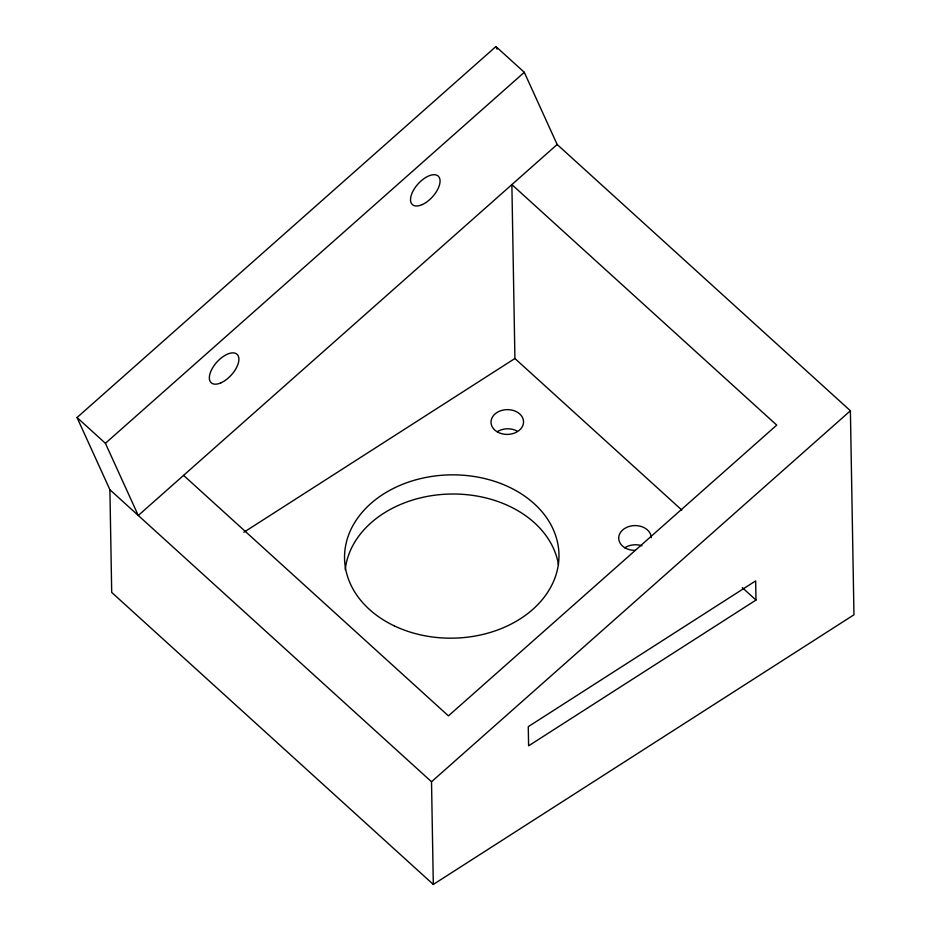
<?xml version="1.0" encoding="UTF-8"?>
<svg xmlns="http://www.w3.org/2000/svg" width="931" height="931" viewBox="0 0 931 931"><rect width="100%" height="100%" fill="white"/><g stroke="black" fill="none" stroke-linecap="round" stroke-linejoin="round"><path stroke-width="1.4" d="M77.04 417.53L495.92 46.55L524.293 72.315L557.157 144.503L850.399 410.78L853.96 614.797L433.311 884.45L111.697 592.407L109.905 489.706L77.04 417.53L105.412 443.296L138.277 515.483L557.157 144.503M105.412 443.296L524.293 72.315M433.311 884.45L431.519 781.761L850.399 410.78M243.829 532.276L514.913 358.505L511.875 184.606L776.733 425.118L448.428 715.881L183.57 475.369M755.984 600.064L528.61 745.824L528.273 726.657L755.658 580.897L755.984 600.064L742.321 587.659M514.913 358.505L681.795 510.037M109.905 489.706L431.519 781.761M495.92 46.55L497.119 49.18M497.201 431.728A16.269 12.394 -1 0 1 516.996 430.995M635.186 550.361A16.269 12.394 -1 0 1 618.708 538.246A16.269 12.394 -1 0 1 634.767 525.584A16.269 12.394 -1 0 1 651.246 537.699M624.689 547.835A16.269 12.394 -1 0 1 641.994 545.799M345.238 569.644A107.228 81.66 -1 0 1 449.824 494.047A107.228 81.66 -1 0 1 558.46 564.663M422.465 204.506A19.225 9.682 -47.8 0 0 439.269 177.484A19.225 9.682 -47.8 0 0 414.144 189.109A19.225 9.682 -47.8 0 0 422.465 204.506M220.74 382.92A19.225 9.682 -47.8 0 0 238.278 355.991A19.225 9.682 -47.8 0 0 213.35 366.674A19.225 9.682 -47.8 0 0 220.74 382.92M497.887 432.205A16.269 12.394 -1 0 0 523.478 423.023A16.269 12.394 -1 0 0 500.459 410.815A16.269 12.394 -1 0 0 497.887 432.205M394.302 625.888A107.228 81.66 -1 0 0 558.879 559.135A107.228 81.66 -1 0 0 402.064 484.516A107.228 81.66 -1 0 0 394.302 625.888"/></g></svg>
